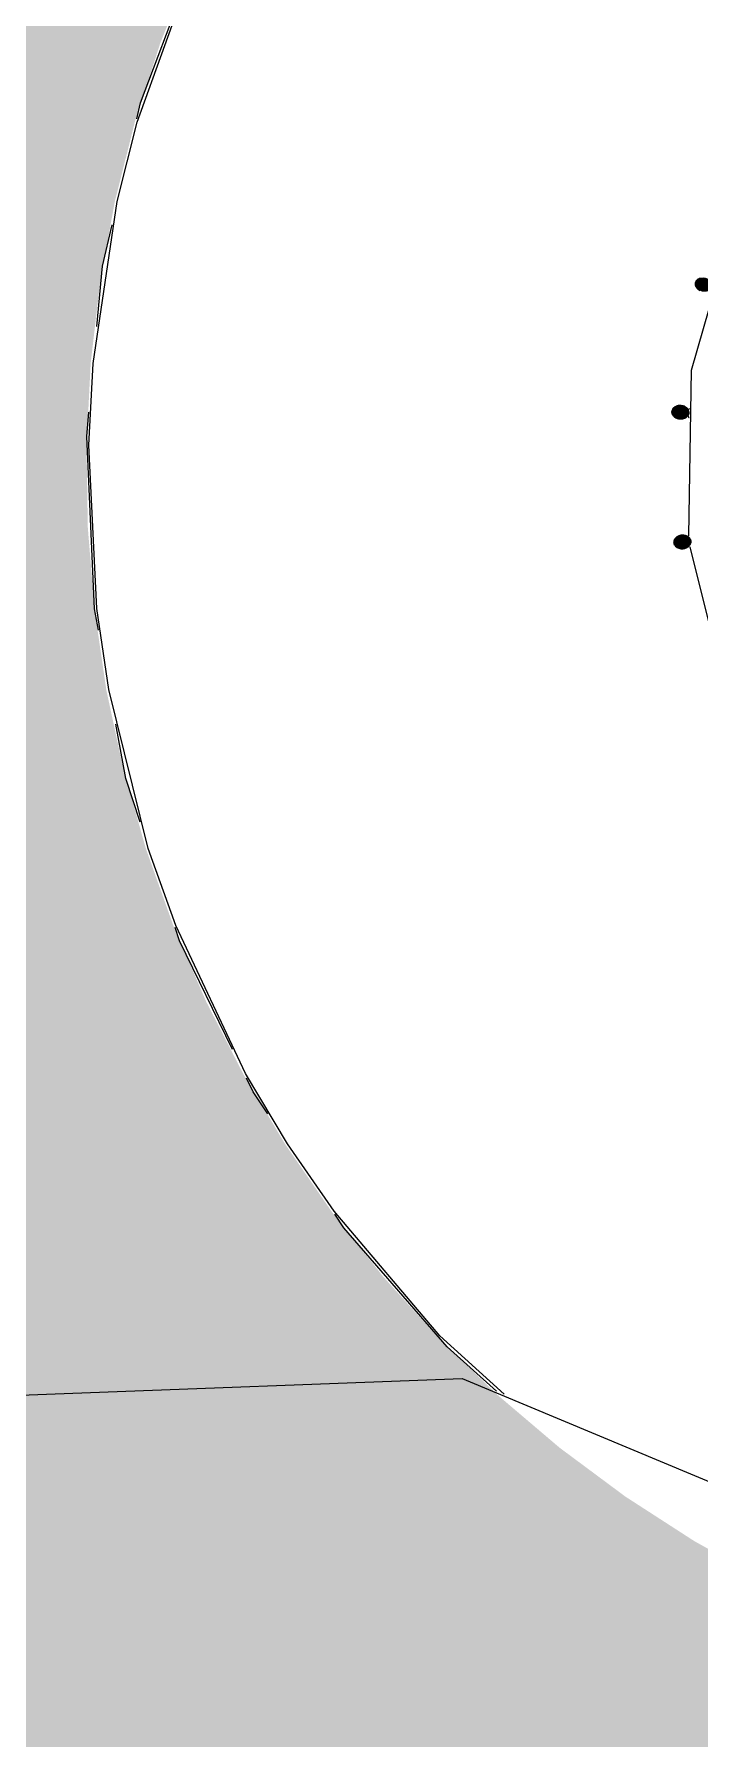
# Model space of a CAD drawing. Header units: millimetres. Extents: x -100577 to 287200, y -212120 to 238461.
# Drawn here: x 56529 to 57379, y 45742 to 47919 of the extents above; entities that cross this region are included whole.
import ezdxf

# ---------------------------------------------------------------- set-up
doc = ezdxf.new("R2010")
doc.units = ezdxf.units.MM
for name, color, linetype, lineweight in [('02_切断（家具）', 8, 'Continuous', 18), ('06_部屋の色', 8, 'Continuous', 0), ('10_見えがかり', 7, 'Continuous', 13), ('11_見えがかり（家具）', 8, 'Continuous', 9)]:
    doc.layers.add(name, color=color, linetype=linetype, lineweight=lineweight)

msp = doc.modelspace()

# ---------------------------------------------------------------- hatches: boundary and pattern name
at = {"layer": '02_切断（家具）'}
for points in [[(57393.4, 47594.2), (57392.9, 47593.5), (57392.8, 47593.3), (57392.2, 47592.6), (57392, 47592.5), (57391.3, 47591.9), (57391.1, 47591.7), (57390.3, 47591.2), (57390.1, 47591), (57389.1, 47590.6), (57388.9, 47590.5), (57387.8, 47590.2), (57387.5, 47590.1), (57386.5, 47589.9), (57386.1, 47589.8), (57385, 47589.8), (57384.7, 47589.8), (57383.6, 47589.8), (57383.2, 47589.9), (57382.2, 47590.1), (57381.8, 47590.1), (57380.8, 47590.4), (57380.5, 47590.6), (57379.6, 47590.9), (57379.2, 47591.1), (57378.4, 47591.5), (57378.1, 47591.7), (57377.4, 47592.2), (57377.1, 47592.4), (57376.4, 47593.1), (57376.1, 47593.3), (57375.5, 47594), (57375.2, 47594.3), (57374.7, 47595.1), (57374.5, 47595.4), (57374.1, 47596.2), (57373.9, 47596.6), (57373.6, 47597.4), (57373.5, 47597.8), (57373.3, 47598.7), (57373.3, 47599.1), (57373.3, 47599.9), (57373.3, 47600.3), (57373.4, 47601.1), (57373.4, 47601.5), (57373.7, 47602.3), (57373.8, 47602.6), (57374.1, 47603.3), (57374.3, 47603.6), (57374.7, 47604.3), (57374.9, 47604.5), (57375.4, 47605.1), (57375.7, 47605.4), (57376.3, 47605.9), (57376.6, 47606.1), (57377.3, 47606.6), (57377.6, 47606.8), (57378.5, 47607.2), (57378.9, 47607.3), (57379.8, 47607.6), (57380.2, 47607.7), (57381.2, 47607.9), (57381.6, 47608), (57382.6, 47608), (57383, 47608.1), (57384.1, 47608), (57384.5, 47607.9), (57385.5, 47607.8), (57385.9, 47607.7), (57386.9, 47607.4), (57387.2, 47607.3), (57388.2, 47606.9), (57388.5, 47606.7), (57389.3, 47606.3), (57389.6, 47606.1), (57390.4, 47605.6), (57390.6, 47605.4), (57391.4, 47604.7), (57391.6, 47604.5), (57392.3, 47603.8), (57392.5, 47603.5), (57393.1, 47602.7), (57393.2, 47602.4), (57393.7, 47601.5), (57393.8, 47601.3), (57394.1, 47600.3), (57394.2, 47600), (57394.4, 47599), (57394.4, 47598.8), (57394.5, 47597.8), (57394.5, 47597.5), (57394.3, 47596.6), (57394.3, 47596.3), (57394, 47595.4), (57393.9, 47595.2), (57393.5, 47594.4)], [(57343.5, 47437.7), (57343.5, 47438.1), (57343.8, 47438.8), (57343.9, 47439.2), (57344.2, 47439.9), (57344.4, 47440.2), (57344.9, 47440.9), (57345, 47441.2), (57345.6, 47441.8), (57345.8, 47442), (57346.5, 47442.6), (57346.8, 47442.8), (57347.5, 47443.3), (57347.8, 47443.5), (57348.7, 47443.9), (57349.1, 47444.1), (57350, 47444.4), (57350.4, 47444.6), (57351.4, 47444.8), (57351.8, 47444.9), (57352.9, 47445), (57353.3, 47445), (57354.4, 47445), (57354.8, 47445), (57355.8, 47444.8), (57356.2, 47444.8), (57357.2, 47444.5), (57357.5, 47444.4), (57358.5, 47444.1), (57358.8, 47444), (57359.6, 47443.5), (57359.9, 47443.4), (57360.7, 47442.9), (57360.9, 47442.7), (57361.7, 47442.1), (57361.9, 47441.9), (57362.6, 47441.2), (57362.8, 47441), (57363.4, 47440.2), (57363.6, 47439.9), (57364, 47439), (57364.1, 47438.8), (57364.5, 47437.8), (57364.5, 47437.6), (57364.7, 47436.6), (57364.7, 47436.3), (57364.7, 47435.4), (57364.7, 47435.1), (57364.6, 47434.2), (57364.5, 47433.9), (57364.3, 47433), (57364.2, 47432.8), (57363.8, 47432), (57363.7, 47431.8), (57363.2, 47431), (57363, 47430.8), (57362.4, 47430.2), (57362.2, 47430), (57361.5, 47429.4), (57361.3, 47429.2), (57360.5, 47428.6), (57360.2, 47428.5), (57359.3, 47428), (57359, 47427.9), (57358, 47427.5), (57357.6, 47427.4), (57356.6, 47427.2), (57356.2, 47427.1), (57355.1, 47427), (57354.8, 47427), (57353.7, 47427), (57353.3, 47427), (57352.2, 47427.2), (57351.9, 47427.2), (57350.9, 47427.5), (57350.5, 47427.6), (57349.6, 47427.9), (57349.3, 47428), (57348.5, 47428.4), (57348.1, 47428.6), (57347.4, 47429.1), (57347.1, 47429.3), (57346.4, 47429.9), (57346.1, 47430.1), (57345.5, 47430.7), (57345.3, 47431), (57344.7, 47431.8), (57344.5, 47432.1), (57344.1, 47432.9), (57343.9, 47433.2), (57343.6, 47434), (57343.5, 47434.4), (57343.4, 47435.3), (57343.3, 47435.7), (57343.3, 47436.5), (57343.3, 47436.9), (57343.5, 47437.7)], [(57363.1, 47277.8), (57363.9, 47277.2), (57364.1, 47277.1), (57364.8, 47276.5), (57365, 47276.3), (57365.6, 47275.6), (57365.7, 47275.4), (57366.2, 47274.6), (57366.4, 47274.4), (57366.8, 47273.5), (57366.9, 47273.3), (57367.1, 47272.3), (57367.2, 47272.1), (57367.3, 47271.1), (57367.3, 47270.8), (57367.2, 47269.8), (57367.2, 47269.6), (57367, 47268.6), (57366.9, 47268.4), (57366.5, 47267.5), (57366.4, 47267.2), (57365.9, 47266.4), (57365.8, 47266.1), (57365.2, 47265.4), (57365, 47265.2), (57364.4, 47264.5), (57364.2, 47264.3), (57363.5, 47263.7), (57363.2, 47263.6), (57362.4, 47263), (57362.1, 47262.9), (57361.2, 47262.4), (57360.9, 47262.3), (57359.9, 47262), (57359.5, 47261.8), (57358.5, 47261.6), (57358.1, 47261.5), (57357, 47261.4), (57356.6, 47261.4), (57355.6, 47261.4), (57355.2, 47261.4), (57354.1, 47261.6), (57353.7, 47261.6), (57352.8, 47261.9), (57352.4, 47262), (57351.5, 47262.3), (57351.1, 47262.4), (57350.3, 47262.9), (57350, 47263), (57349.3, 47263.5), (57349, 47263.7), (57348.4, 47264.3), (57348.2, 47264.5), (57347.6, 47265.1), (57347.4, 47265.4), (57346.9, 47266.1), (57346.7, 47266.4), (57346.4, 47267.2), (57346.3, 47267.5), (57346, 47268.4), (57345.9, 47268.7), (57345.9, 47269.6), (57345.8, 47270), (57345.9, 47270.8), (57345.9, 47271.2), (57346.1, 47272.1), (57346.2, 47272.4), (57346.5, 47273.2), (57346.7, 47273.6), (57347.1, 47274.3), (57347.3, 47274.7), (57347.8, 47275.3), (57348.1, 47275.6), (57348.7, 47276.2), (57348.9, 47276.5), (57349.6, 47277), (57349.9, 47277.2), (57350.7, 47277.7), (57351, 47277.9), (57351.9, 47278.3), (57352.2, 47278.5), (57353.2, 47278.8), (57353.6, 47279), (57354.6, 47279.2), (57355, 47279.3), (57356.1, 47279.4), (57356.5, 47279.4), (57357.6, 47279.4), (57358, 47279.4), (57359, 47279.2), (57359.4, 47279.2), (57360.4, 47278.9), (57360.7, 47278.8), (57361.7, 47278.5), (57362, 47278.4), (57362.9, 47277.9)]]:
    msp.add_hatch(color=8, dxfattribs=at).paths.add_polyline_path(points)
at = {"layer": '06_部屋の色', "true_color": 0xf6e3a4}
h = msp.add_hatch(color=8, dxfattribs=at)
h.paths.add_polyline_path([(44177.4, 42081.2), (44516.1, 42484.9), (44856, 42887.9), (43127.9, 44348.7), (46290.4, 48988.5), (46486.8, 49276.7), (46378.3, 49373.6), (46372.4, 49378.8), (46552.4, 49642.9), (46666.6, 49540.6), (46851.1, 49811.2), (46742.8, 49908.5), (46737, 49913.7), (46917.2, 50178), (47031.1, 50075.3), (47065.3, 50125.4), (47096.3, 50171), (48311.4, 51953.7), (48204.1, 52052.4), (48198.3, 52057.7), (48379.1, 52322.9), (48484.7, 52225.4), (48492, 52218.7), (48677.3, 52490.5), (48570.2, 52589.5), (48564.4, 52594.8), (48745.3, 52860.2), (48858, 52755.7), (48877.7, 52784.5), (49516.4, 53721.7), (49545.5, 53764.2), (49641.3, 53895.5), (49655.2, 53914.6), (49660, 53920.3), (49764.5, 54045.6), (49774.9, 54058.2), (49843.4, 54136.5), (49845.5, 54138.9), (49907.4, 54248.7), (49909.2, 54251.8), (49909.2, 54251.9), (49911.5, 54255.5), (50062, 54494.7), (50064.5, 54498), (50235.1, 54718.9), (50238, 54721.9), (50429, 54925.4), (50432.2, 54928.2), (50641.8, 55112.4), (50645.2, 55114.8), (50871.6, 55278.1), (50873.4, 55279.1), (51080.1, 55399.8), (51116.2, 55420.9), (51333.5, 55521.2), (51373.4, 55539.6), (51599.3, 55618.6), (51640.8, 55633.1), (51873.2, 55690), (51915.9, 55700.5), (52152.7, 55734.8), (52195.5, 55741), (52196.3, 55741.1), (52200.5, 55741.3), (52482.9, 55754.9), (52538.6, 55754.9), (54873.8, 55754.5), (54873.9, 55903), (54873.9, 55906.5), (58469.9, 55906), (58469.8, 55759.5), (58469.8, 55754), (58509.8, 55754), (58521.4, 55754), (61629.2, 55753.6), (61669.1, 55753.6), (61671, 55753.6), (61677.1, 55753.6), (61679, 55753.5), (61681, 55753.4), (61681.5, 55753.3), (61976.7, 55738.5), (61981, 55737.8), (62269.5, 55693.9), (62273.6, 55692.9), (62556.4, 55620.2), (62560.3, 55618.8), (62834.4, 55518.2), (62838, 55516.4), (63100.7, 55388.7), (63104.1, 55386.6), (63352.8, 55233.1), (63355.8, 55230.8), (63587.9, 55053.1), (63588.7, 55052.3), (63800.4, 54853.6), (63806.6, 54847.7), (63827.7, 54825.8), (63832.7, 54820.5), (63876.8, 54774.8), (64047.5, 54597.6), (66483.2, 52068.4), (66802.3, 51737.1), (66836.9, 51701.1), (66849.8, 51687.7), (66847.6, 51685.6), (66741.1, 51582.1), (66843.2, 51476.3), (66846.7, 51472.7), (66760.5, 51389), (66251.5, 50899.2), (66199.2, 50847.7), (66099.9, 50949.6), (66093.1, 50956.5), (66089.5, 50953), (66089.4, 50952.8), (66088.7, 50952.1), (66085.5, 50949), (65798.8, 50666.6), (65457.1, 50334.7), (65455.7, 50333.3), (65449.7, 50327.5), (64959, 49839.6), (64948.4, 49829), (64514.9, 49402), (64619.1, 49297.4), (64622.1, 49294.3), (64558.2, 49231.4), (64209.6, 48880), (63858.6, 48530.9), (63374.6, 48038.3), (63209.4, 47871.8), (63101.2, 47978.5), (62757.4, 47631.8), (62751.2, 47625.4), (62569.8, 47438.2), (62674.8, 47335.4), (62678.4, 47331.9), (62526.4, 47175.2), (62186.8, 46829.4), (61698.6, 46321.1), (61217.9, 45825.1), (60870.4, 45458.4), (60798.3, 45383.3), (60693.2, 45483.3), (60688.2, 45488.1), (60476.6, 45267.7), (60583.2, 45166.4), (60586.9, 45163), (60534.7, 45108.7), (60052.5, 44594.7), (59577.6, 44093.2), (59351.3, 43848.7), (59245.2, 43947.7), (59240.1, 43952.5), (59127.1, 43830.4), (59123.3, 43826.3), (58798.2, 43479.6), (58793.4, 43474.5), (58791.1, 43472.1), (58786.7, 43467.3), (58785.4, 43465.8), (58328.3, 42967.2), (58324.2, 42962.6), (57843.8, 42443.3), (57833.4, 42432.1), (57526.4, 42092.4), (57519.7, 42085.1), (57178.2, 41712.2), (56717.9, 41198.3), (56709.1, 41188.4), (56708.9, 41188.2), (56707.9, 41187.1), (56250, 40680.5), (56244.5, 40674.4), (55927.7, 40316), (55923, 40310.6), (55590.5, 39939.1), (55585.5, 39933.5), (55128.5, 39411.1), (55121.6, 39403.3), (54664.1, 38885.3), (54492.8, 38686.8), (54605.6, 38588.5), (54607.4, 38587), (54461.8, 38418.2), (54129.2, 38037.8), (53671.3, 37502), (53220.2, 36979.1), (52907.7, 36608.5), (52646.1, 36302.3), (51656.5, 37138.8), (51347.2, 37400.2), (51845.2, 37987.1), (52358.5, 38587.4), (52860.8, 39170.5), (53365.4, 39751.7), (50500.3, 42248), (49986.6, 41656.2), (49475, 41062.4), (48965.7, 40466.8), (48445.3, 39853.7), (48405.3, 39806.3), (50696.8, 37870.2), (50245.1, 37333.6), (49756.1, 36748.6), (49431.2, 36357.7), (48949, 35773.6), (48946.5, 35772), (48943.2, 35772.2), (43003.2, 40658.3), (43001.4, 40661.7), (43002.5, 40665.4), (43671, 41474)])
h.paths.add_polyline_path([(59417.2, 48399.8), (59346.9, 48477.5), (59271.8, 48550.4), (59192, 48618.2), (59108, 48680.7), (59020, 48737.5), (58928.6, 48788.5), (58834, 48833.3), (58736.6, 48871.9), (58637, 48904.1), (58535.4, 48929.6), (58432.5, 48948.5), (58328.5, 48960.5), (58223.9, 48965.8), (58119.2, 48964.2), (58014.9, 48955.8), (57911.3, 48940.5), (57808.9, 48918.5), (57708.2, 48889.9), (57609.6, 48854.7), (57513.5, 48813.2), (57420.3, 48765.4), (57330.4, 48711.7), (57244.3, 48652.2), (57162.2, 48587.2), (57084.5, 48517), (57011.6, 48441.8), (56943.8, 48362.1), (56881.3, 48278), (56824.5, 48190.1), (56773.6, 48098.7), (56728.7, 48004), (56690.1, 47906.7), (56658, 47807.1), (56632.4, 47705.5), (56613.6, 47602.6), (56601.5, 47498.5), (56596.2, 47393.9), (56597.8, 47289.3), (56606.3, 47184.9), (56621.5, 47081.3), (56643.5, 46978.9), (56672.1, 46878.3), (56707.3, 46779.6), (56748.9, 46683.5), (56796.6, 46590.4), (56850.3, 46500.5), (56909.8, 46414.3), (56974.8, 46332.3), (57045, 46254.6), (57120.2, 46181.7), (57199.9, 46113.9), (57284, 46051.4), (57371.9, 45994.6), (57463.4, 45943.6), (57558, 45898.7), (57655.3, 45860.2), (57754.9, 45828), (57856.5, 45802.5), (57959.5, 45783.6), (58063.5, 45771.5), (58168.1, 45766.3), (58272.8, 45767.9), (58377.1, 45776.3), (58480.7, 45791.6), (58583, 45813.6), (58683.7, 45842.2), (58782.4, 45877.4), (58878.5, 45918.9), (58971.7, 45966.6), (59061.5, 46020.4), (59147.7, 46079.9), (59229.8, 46144.9), (59307.4, 46215.1), (59380.3, 46290.2), (59448.1, 46370), (59510.6, 46454.1), (59567.4, 46542), (59618.4, 46633.4), (59663.3, 46728.1), (59701.9, 46825.4), (59734, 46925), (59759.5, 47026.6), (59778.4, 47129.5), (59790.5, 47233.5), (59795.7, 47338.1), (59794.1, 47442.8), (59785.7, 47547.1), (59770.4, 47650.8), (59748.4, 47753.1), (59719.8, 47853.8), (59684.6, 47952.5), (59643.1, 48048.6), (59595.4, 48141.7), (59541.6, 48231.6), (59482.1, 48317.8)], flags=0)

# ---------------------------------------------------------------- linework, layer by layer
at = {"layer": '02_切断（家具）'}
for points in [[(57379.2, 47591.1), (57378.4, 47591.5), (57378.1, 47591.7), (57377.4, 47592.2), (57377.1, 47592.4), (57376.4, 47593.1), (57376.1, 47593.3), (57375.5, 47594), (57375.2, 47594.3), (57374.7, 47595.1), (57374.5, 47595.4), (57374.1, 47596.2), (57373.9, 47596.6), (57373.6, 47597.4), (57373.5, 47597.8), (57373.3, 47598.7), (57373.3, 47599.1), (57373.3, 47599.9), (57373.3, 47600.3), (57373.4, 47601.1), (57373.4, 47601.5), (57373.7, 47602.3), (57373.8, 47602.6), (57374.1, 47603.3), (57374.3, 47603.6), (57374.7, 47604.3), (57374.9, 47604.5), (57375.4, 47605.1), (57375.7, 47605.4), (57376.3, 47605.9), (57376.6, 47606.1), (57377.3, 47606.6), (57377.6, 47606.8), (57378.5, 47607.2), (57378.9, 47607.3), (57379.8, 47607.6)], [(57343.5, 47437.7), (57343.5, 47438.1), (57343.8, 47438.8), (57343.9, 47439.2), (57344.2, 47439.9), (57344.4, 47440.2), (57344.9, 47440.9), (57345, 47441.2), (57345.6, 47441.8), (57345.8, 47442), (57346.5, 47442.6), (57346.8, 47442.8), (57347.5, 47443.3), (57347.8, 47443.5), (57348.7, 47443.9), (57349.1, 47444.1), (57350, 47444.4), (57350.4, 47444.6), (57351.4, 47444.8), (57351.8, 47444.9), (57352.9, 47445), (57353.3, 47445), (57354.4, 47445), (57354.8, 47445), (57355.8, 47444.8), (57356.2, 47444.8), (57357.2, 47444.5), (57357.5, 47444.4), (57358.5, 47444.1), (57358.8, 47444), (57359.6, 47443.5), (57359.9, 47443.4), (57360.7, 47442.9), (57360.9, 47442.7), (57361.7, 47442.1), (57361.9, 47441.9), (57362.6, 47441.2), (57362.8, 47441), (57363.4, 47440.2), (57363.6, 47439.9), (57364, 47439), (57364.1, 47438.8), (57364.5, 47437.8), (57364.5, 47437.6), (57364.7, 47436.6), (57364.7, 47436.3), (57364.7, 47435.4), (57364.7, 47435.1), (57364.6, 47434.2), (57364.5, 47433.9), (57364.3, 47433), (57364.2, 47432.8), (57363.8, 47432), (57363.7, 47431.8), (57363.2, 47431), (57363, 47430.8), (57362.4, 47430.2), (57362.2, 47430), (57361.5, 47429.4), (57361.3, 47429.2), (57360.5, 47428.6), (57360.2, 47428.5), (57359.3, 47428), (57359, 47427.9), (57358, 47427.5), (57357.6, 47427.4), (57356.6, 47427.2), (57356.2, 47427.1), (57355.1, 47427), (57354.8, 47427), (57353.7, 47427), (57353.3, 47427), (57352.2, 47427.2), (57351.9, 47427.2), (57350.9, 47427.5), (57350.5, 47427.6), (57349.6, 47427.9), (57349.3, 47428), (57348.5, 47428.4), (57348.1, 47428.6), (57347.4, 47429.1), (57347.1, 47429.3), (57346.4, 47429.9), (57346.1, 47430.1), (57345.5, 47430.7), (57345.3, 47431), (57344.7, 47431.8), (57344.5, 47432.1), (57344.1, 47432.9), (57343.9, 47433.2), (57343.6, 47434), (57343.5, 47434.4), (57343.4, 47435.3), (57343.3, 47435.7), (57343.3, 47436.5), (57343.3, 47436.9), (57343.5, 47437.7), (57343.5, 47437.7)], [(57363.1, 47277.8), (57363.9, 47277.2), (57364.1, 47277.1), (57364.8, 47276.5), (57365, 47276.3), (57365.6, 47275.6), (57365.7, 47275.4), (57366.2, 47274.6), (57366.4, 47274.4), (57366.8, 47273.5), (57366.9, 47273.3), (57367.1, 47272.3), (57367.2, 47272.1), (57367.3, 47271.1), (57367.3, 47270.8), (57367.2, 47269.8), (57367.2, 47269.6), (57367, 47268.6), (57366.9, 47268.4), (57366.5, 47267.5), (57366.4, 47267.2), (57365.9, 47266.4), (57365.8, 47266.1), (57365.2, 47265.4), (57365, 47265.2), (57364.4, 47264.5), (57364.2, 47264.3), (57363.5, 47263.7), (57363.2, 47263.6), (57362.4, 47263), (57362.1, 47262.9), (57361.2, 47262.4), (57360.9, 47262.3), (57359.9, 47262), (57359.5, 47261.8), (57358.5, 47261.6), (57358.1, 47261.5), (57357, 47261.4), (57356.6, 47261.4), (57355.6, 47261.4), (57355.2, 47261.4), (57354.1, 47261.6), (57353.7, 47261.6), (57352.8, 47261.9), (57352.4, 47262), (57351.5, 47262.3), (57351.1, 47262.4), (57350.3, 47262.9), (57350, 47263), (57349.3, 47263.5), (57349, 47263.7), (57348.4, 47264.3), (57348.2, 47264.5), (57347.6, 47265.1), (57347.4, 47265.4), (57346.9, 47266.1), (57346.7, 47266.4), (57346.4, 47267.2), (57346.3, 47267.5), (57346, 47268.4), (57345.9, 47268.7), (57345.9, 47269.6), (57345.8, 47270), (57345.9, 47270.8), (57345.9, 47271.2), (57346.1, 47272.1), (57346.2, 47272.4), (57346.5, 47273.2), (57346.7, 47273.6), (57347.1, 47274.3), (57347.3, 47274.7), (57347.8, 47275.3), (57348.1, 47275.6), (57348.7, 47276.2), (57348.9, 47276.5), (57349.6, 47277), (57349.9, 47277.2), (57350.7, 47277.7), (57351, 47277.9), (57351.9, 47278.3), (57352.2, 47278.5), (57353.2, 47278.8), (57353.6, 47279), (57354.6, 47279.2), (57355, 47279.3), (57356.1, 47279.4), (57356.5, 47279.4), (57357.6, 47279.4), (57358, 47279.4), (57359, 47279.2), (57359.4, 47279.2), (57360.4, 47278.9), (57360.7, 47278.8), (57361.7, 47278.5), (57362, 47278.4), (57362.9, 47277.9), (57363.1, 47277.8)]]:
    msp.add_lwpolyline(points, dxfattribs=at)
at = {"layer": '10_見えがかり'}
msp.add_lwpolyline([(57129.2, 46182.2), (57047.2, 46256.7), (56912.2, 46416.1), (56852.8, 46502.1), (56799.2, 46591.8), (56710.1, 46780.7), (56675, 46879.2), (56624.5, 47081.8), (56609.2, 47185.3), (56599.2, 47393.9), (56604.5, 47498.3), (56635.3, 47704.9), (56660.8, 47806.2), (56731.4, 48002.8)], dxfattribs=at)
at = {"layer": '11_見えがかり（家具）'}
for points in [[(56660.3, 47810.8), (56665.1, 47831.2), (56720.7, 47978.8)], [(57364.7, 47278.2), (57368.4, 47489.7), (57428.6, 47699.7), (57537.5, 47880.9)], [(56609.5, 47545.6), (56616.7, 47622.5), (56628.9, 47675.1)], [(56611.3, 47157.7), (56606.3, 47184.9), (56596.5, 47405.1), (56599.3, 47436.2)], [(57364.9, 47439.7), (57365.4, 47440.4), (57365.6, 47440.6)], [(57365.4, 47428.4), (57365.3, 47428.5), (57364.7, 47429.4), (57364.2, 47430.5), (57364.1, 47430.7)], [(57523.4, 46868.3), (57417.5, 47059.4), (57366.4, 47264.1)], [(56664.5, 46912.8), (56646.2, 46968.2), (56633.4, 47037.8)], [(56782.6, 46622.3), (56714.8, 46760.9), (56709.1, 46778.1)], [(56827.7, 46540.3), (56809, 46568.4), (56800.4, 46585.8)], [(57119.4, 46186.3), (57056.5, 46242.9), (56924.5, 46394.8), (56912.9, 46412.2)], [(53699.8, 43516.3), (53887.5, 43959.1), (54235.7, 44345), (54935.5, 45113.6), (55286.7, 45496.7), (55639.2, 45878.7), (56036.8, 46162.9), (56556.2, 46182.7), (57075.5, 46202.4), (58859.5, 45457.2), (59240.6, 45103.9), (59621.8, 44750.5), (59604, 44339.2), (59249.2, 43959.4), (59241.5, 43951.2)]]:
    msp.add_lwpolyline(points, dxfattribs=at)

doc.saveas('drawing.dxf')
